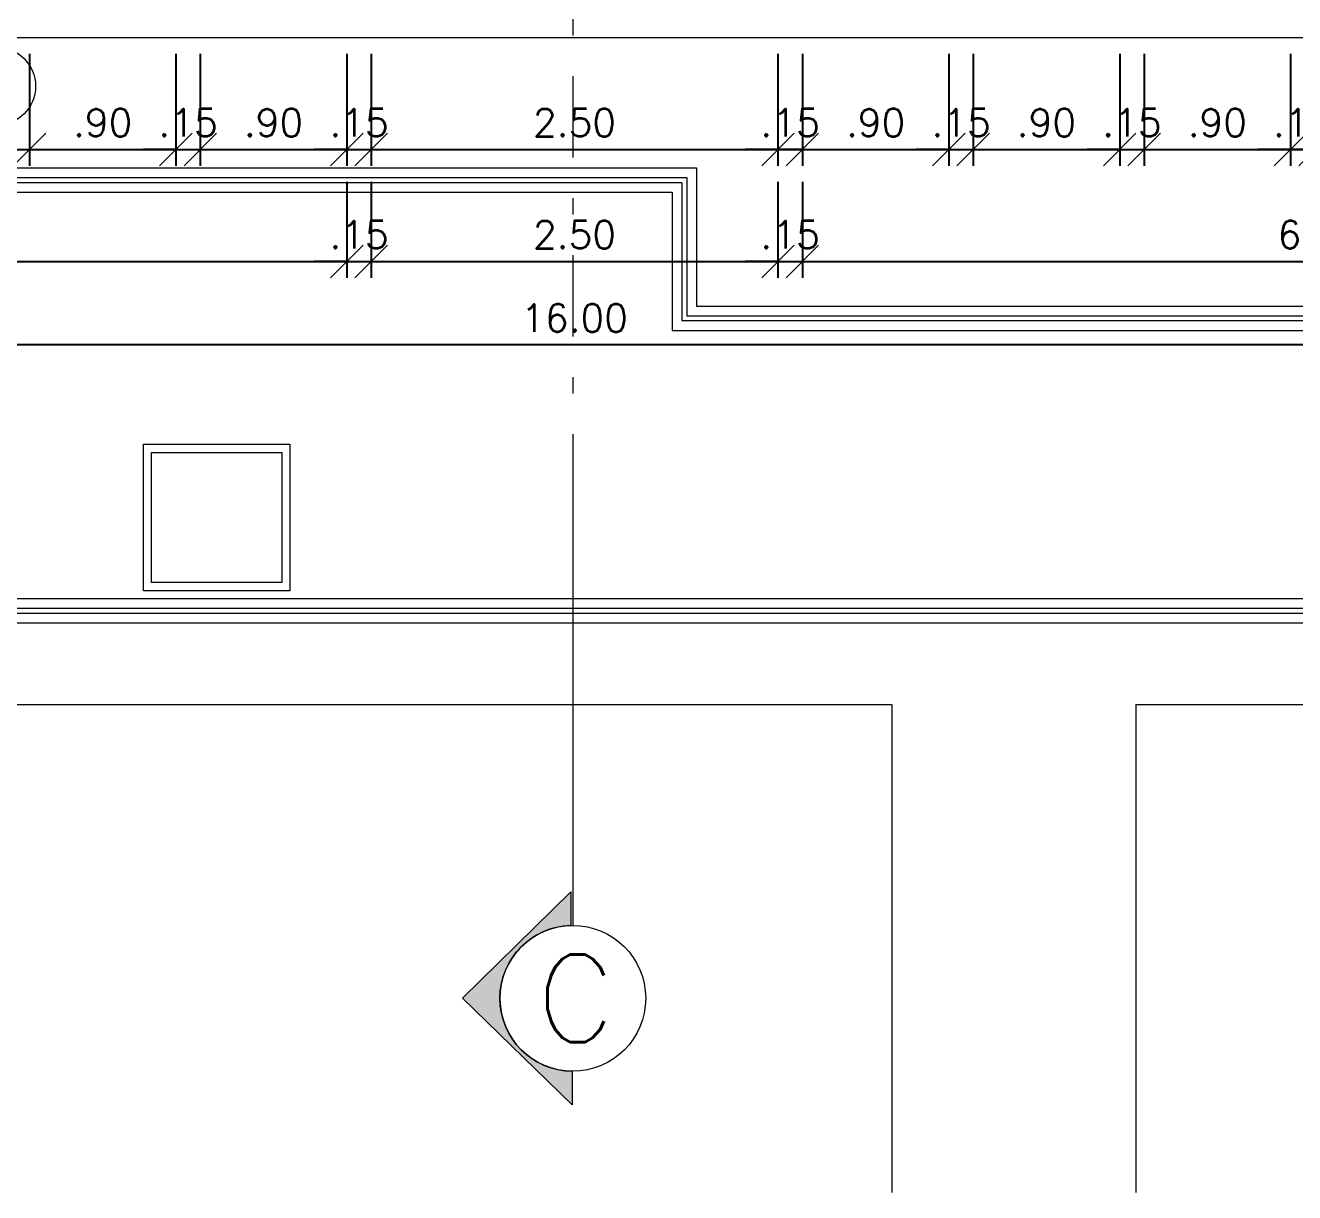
# Model space of a CAD drawing. Header units: millimetres. Extents: x 521 to 1055, y 261 to 520.
# Drawn here: x 604.94 to 612.74, y 367.15 to 374.32 of the extents above; entities that cross this region are included whole.
import ezdxf
from ezdxf.enums import TextEntityAlignment as Align

# ---------------------------------------------------------------- set-up
doc = ezdxf.new("R2010")
doc.units = ezdxf.units.MM
doc.linetypes.add('CONTINU', pattern=[0])
doc.linetypes.add('DASHDOTX2', pattern=[2, 1, -0.5, 0, -0.5])
doc.layers.add('0.1', color=8, linetype='Continuous', lineweight=13)
doc.styles.add('ROMANS', font='romans')
doc.dimstyles.new('Fares Eng - 50', dxfattribs={"dimscale": 2, "dimtxt": 0.085, "dimasz": 0.1, "dimexe": 0.05, "dimexo": 0.05, "dimgap": 0.04, "dimtad": 1, "dimzin": 4, "dimdsep": 46, "dimtxsty": 'ROMANS', "dimblk1": 'OBLIQUE', "dimblk2": 'OBLIQUE', "dimsah": 1, "dimcen": 0.05, "dimdle": 0.05, "dimclrd": 8, "dimclre": 8, "dimclrt": 8, "dimaunit": 1, "dimadec": 0, "dimazin": 0, "dimtfac": 1, "dimtix": 1, "dimtmove": 2, "dimatfit": 0, "dimldrblk": 'OPEN90', "dimfxl": 1, "dimtolj": 1, "dimtzin": 0, "dimarcsym": 0})

# ---------------------------------------------------------------- blocks, each defined once
blk = doc.blocks.new('_OBLIQUE')
at = {"color": 0, "linetype": 'ByBlock'}
blk.add_line((-0.5, -0.5), (0.5, 0.5), dxfattribs=at)
blk = doc.blocks.new('*D727')
at = {"layer": '0.1', "color": 8, "linetype": 'CONTINU', "lineweight": -2, "transparency": 16777216}
for p, q in [((604.9614, 374.1465), (604.9614, 373.4588)), ((605.8614, 374.1465), (605.8614, 373.4588)), ((604.8614, 373.5588), (605.9614, 373.5588))]:
    blk.add_line(p, q, dxfattribs=at)
at = {"layer": 'DEFPOINTS', "color": 0, "linetype": 'CONTINU', "lineweight": -2, "transparency": 16777216}
for p in [(604.9614, 374.2465), (605.8614, 374.2465), (605.8614, 373.5588)]:
    blk.add_point(p, dxfattribs=at)
at = {"layer": '0.1', "color": 8, "linetype": 'CONTINU', "lineweight": -2, "transparency": 16777216, "xscale": 0.2, "yscale": 0.2, "zscale": 0.2, "rotation": 180}
blk.add_blockref('_OBLIQUE', (604.9614, 373.5588), dxfattribs=at)
at = {"layer": '0.1', "color": 8, "linetype": 'CONTINU', "lineweight": -2, "transparency": 16777216, "xscale": 0.2, "yscale": 0.2, "zscale": 0.2}
blk.add_blockref('_OBLIQUE', (605.8614, 373.5588), dxfattribs=at)
at = {"layer": '0.1', "color": 8, "linetype": 'CONTINU', "transparency": 16777216, "insert": (605.4114, 373.7238), "char_height": 0.17, "attachment_point": 5, "style": 'ROMANS'}
blk.add_mtext('\\A1;.90', dxfattribs=at)
blk = doc.blocks.new('_Open90')
at = {"color": 0, "linetype": 'ByBlock', "lineweight": -2}
for p, q in [((-0.5, 0.5), (0, 0)), ((0, 0), (-1, 0)), ((0, 0), (-0.5, -0.5))]:
    blk.add_line(p, q, dxfattribs=at)
blk = doc.blocks.new('*D728')
at = {"layer": '0.1', "color": 8, "linetype": 'CONTINU', "lineweight": -2, "transparency": 16777216}
for p, q in [((605.8614, 374.1465), (605.8614, 373.4588)), ((606.0114, 374.1465), (606.0114, 373.4588)), ((605.8614, 373.5588), (605.6614, 373.5588)), ((605.8614, 373.5588), (606.0114, 373.5588)), ((606.0114, 373.5588), (606.2114, 373.5588))]:
    blk.add_line(p, q, dxfattribs=at)
at = {"layer": 'DEFPOINTS', "color": 0, "linetype": 'CONTINU', "lineweight": -2, "transparency": 16777216}
for p in [(605.8614, 374.2465), (606.0114, 374.2465), (606.0114, 373.5588)]:
    blk.add_point(p, dxfattribs=at)
at = {"layer": '0.1', "color": 8, "linetype": 'CONTINU', "lineweight": -2, "transparency": 16777216, "xscale": 0.2, "yscale": 0.2, "zscale": 0.2}
blk.add_blockref('_OBLIQUE', (605.8614, 373.5588), dxfattribs=at)
at = {"layer": '0.1', "color": 8, "linetype": 'CONTINU', "lineweight": -2, "transparency": 16777216, "xscale": 0.2, "yscale": 0.2, "zscale": 0.2, "rotation": 180}
blk.add_blockref('_OBLIQUE', (606.0114, 373.5588), dxfattribs=at)
at = {"layer": '0.1', "color": 8, "linetype": 'CONTINU', "transparency": 16777216, "insert": (605.9364, 373.7238), "char_height": 0.17, "attachment_point": 5, "style": 'ROMANS'}
blk.add_mtext('\\A1;.15', dxfattribs=at)
blk = doc.blocks.new('*D729')
at = {"layer": '0.1', "color": 8, "linetype": 'CONTINU', "lineweight": -2, "transparency": 16777216}
for p, q in [((606.0114, 374.1465), (606.0114, 373.4588)), ((606.9114, 374.1465), (606.9114, 373.4588)), ((605.9114, 373.5588), (607.0114, 373.5588))]:
    blk.add_line(p, q, dxfattribs=at)
at = {"layer": 'DEFPOINTS', "color": 0, "linetype": 'CONTINU', "lineweight": -2, "transparency": 16777216}
for p in [(606.0114, 374.2465), (606.9114, 374.2465), (606.9114, 373.5588)]:
    blk.add_point(p, dxfattribs=at)
at = {"layer": '0.1', "color": 8, "linetype": 'CONTINU', "lineweight": -2, "transparency": 16777216, "xscale": 0.2, "yscale": 0.2, "zscale": 0.2, "rotation": 180}
blk.add_blockref('_OBLIQUE', (606.0114, 373.5588), dxfattribs=at)
at = {"layer": '0.1', "color": 8, "linetype": 'CONTINU', "lineweight": -2, "transparency": 16777216, "xscale": 0.2, "yscale": 0.2, "zscale": 0.2}
blk.add_blockref('_OBLIQUE', (606.9114, 373.5588), dxfattribs=at)
at = {"layer": '0.1', "color": 8, "linetype": 'CONTINU', "transparency": 16777216, "insert": (606.4614, 373.7238), "char_height": 0.17, "attachment_point": 5, "style": 'ROMANS'}
blk.add_mtext('\\A1;.90', dxfattribs=at)
blk = doc.blocks.new('*D730')
at = {"layer": '0.1', "color": 8, "linetype": 'CONTINU', "lineweight": -2, "transparency": 16777216}
for p, q in [((606.9114, 374.1465), (606.9114, 373.4588)), ((607.0614, 374.1465), (607.0614, 373.4588)), ((606.9114, 373.5588), (606.7114, 373.5588)), ((606.9114, 373.5588), (607.0614, 373.5588)), ((607.0614, 373.5588), (607.2614, 373.5588))]:
    blk.add_line(p, q, dxfattribs=at)
at = {"layer": 'DEFPOINTS', "color": 0, "linetype": 'CONTINU', "lineweight": -2, "transparency": 16777216}
for p in [(606.9114, 374.2465), (607.0614, 374.2465), (607.0614, 373.5588)]:
    blk.add_point(p, dxfattribs=at)
at = {"layer": '0.1', "color": 8, "linetype": 'CONTINU', "lineweight": -2, "transparency": 16777216, "xscale": 0.2, "yscale": 0.2, "zscale": 0.2}
blk.add_blockref('_OBLIQUE', (606.9114, 373.5588), dxfattribs=at)
at = {"layer": '0.1', "color": 8, "linetype": 'CONTINU', "lineweight": -2, "transparency": 16777216, "xscale": 0.2, "yscale": 0.2, "zscale": 0.2, "rotation": 180}
blk.add_blockref('_OBLIQUE', (607.0614, 373.5588), dxfattribs=at)
at = {"layer": '0.1', "color": 8, "linetype": 'CONTINU', "transparency": 16777216, "insert": (606.9864, 373.7238), "char_height": 0.17, "attachment_point": 5, "style": 'ROMANS'}
blk.add_mtext('\\A1;.15', dxfattribs=at)
blk = doc.blocks.new('*D731')
at = {"layer": '0.1', "color": 8, "linetype": 'CONTINU', "lineweight": -2, "transparency": 16777216}
for p, q in [((607.0614, 374.1465), (607.0614, 373.4588)), ((609.5614, 374.1465), (609.5614, 373.4588)), ((606.9614, 373.5588), (609.6614, 373.5588))]:
    blk.add_line(p, q, dxfattribs=at)
at = {"layer": 'DEFPOINTS', "color": 0, "linetype": 'CONTINU', "lineweight": -2, "transparency": 16777216}
for p in [(607.0614, 374.2465), (609.5614, 374.2465), (609.5614, 373.5588)]:
    blk.add_point(p, dxfattribs=at)
at = {"layer": '0.1', "color": 8, "linetype": 'CONTINU', "lineweight": -2, "transparency": 16777216, "xscale": 0.2, "yscale": 0.2, "zscale": 0.2, "rotation": 180}
blk.add_blockref('_OBLIQUE', (607.0614, 373.5588), dxfattribs=at)
at = {"layer": '0.1', "color": 8, "linetype": 'CONTINU', "lineweight": -2, "transparency": 16777216, "xscale": 0.2, "yscale": 0.2, "zscale": 0.2}
blk.add_blockref('_OBLIQUE', (609.5614, 373.5588), dxfattribs=at)
at = {"layer": '0.1', "color": 8, "linetype": 'CONTINU', "transparency": 16777216, "insert": (608.3114, 373.7238), "char_height": 0.17, "attachment_point": 5, "style": 'ROMANS'}
blk.add_mtext('\\A1;2.50', dxfattribs=at)
blk = doc.blocks.new('*D732')
at = {"layer": '0.1', "color": 8, "linetype": 'CONTINU', "lineweight": -2, "transparency": 16777216}
for p, q in [((609.5614, 374.1465), (609.5614, 373.4588)), ((609.7114, 374.1465), (609.7114, 373.4588)), ((609.5614, 373.5588), (609.3614, 373.5588)), ((609.7114, 373.5588), (609.5614, 373.5588)), ((609.7114, 373.5588), (609.9114, 373.5588))]:
    blk.add_line(p, q, dxfattribs=at)
at = {"layer": 'DEFPOINTS', "color": 0, "linetype": 'CONTINU', "lineweight": -2, "transparency": 16777216}
for p in [(609.5614, 374.2465), (609.7114, 374.2465), (609.5614, 373.5588)]:
    blk.add_point(p, dxfattribs=at)
at = {"layer": '0.1', "color": 8, "linetype": 'CONTINU', "lineweight": -2, "transparency": 16777216, "xscale": 0.2, "yscale": 0.2, "zscale": 0.2}
blk.add_blockref('_OBLIQUE', (609.5614, 373.5588), dxfattribs=at)
at = {"layer": '0.1', "color": 8, "linetype": 'CONTINU', "lineweight": -2, "transparency": 16777216, "xscale": 0.2, "yscale": 0.2, "zscale": 0.2, "rotation": 180}
blk.add_blockref('_OBLIQUE', (609.7114, 373.5588), dxfattribs=at)
at = {"layer": '0.1', "color": 8, "linetype": 'CONTINU', "transparency": 16777216, "insert": (609.6364, 373.7238), "char_height": 0.17, "attachment_point": 5, "style": 'ROMANS'}
blk.add_mtext('\\A1;.15', dxfattribs=at)
blk = doc.blocks.new('*D733')
at = {"layer": '0.1', "color": 8, "linetype": 'CONTINU', "lineweight": -2, "transparency": 16777216}
for p, q in [((612.7114, 374.1465), (612.7114, 373.4588)), ((612.8614, 374.1465), (612.8614, 373.4588)), ((612.7114, 373.5588), (612.5114, 373.5588)), ((612.8614, 373.5588), (612.7114, 373.5588)), ((612.8614, 373.5588), (613.0614, 373.5588))]:
    blk.add_line(p, q, dxfattribs=at)
at = {"layer": 'DEFPOINTS', "color": 0, "linetype": 'CONTINU', "lineweight": -2, "transparency": 16777216}
for p in [(612.7114, 374.2465), (612.8614, 374.2465), (612.7114, 373.5588)]:
    blk.add_point(p, dxfattribs=at)
at = {"layer": '0.1', "color": 8, "linetype": 'CONTINU', "lineweight": -2, "transparency": 16777216, "xscale": 0.2, "yscale": 0.2, "zscale": 0.2}
blk.add_blockref('_OBLIQUE', (612.7114, 373.5588), dxfattribs=at)
at = {"layer": '0.1', "color": 8, "linetype": 'CONTINU', "lineweight": -2, "transparency": 16777216, "xscale": 0.2, "yscale": 0.2, "zscale": 0.2, "rotation": 180}
blk.add_blockref('_OBLIQUE', (612.8614, 373.5588), dxfattribs=at)
at = {"layer": '0.1', "color": 8, "linetype": 'CONTINU', "transparency": 16777216, "insert": (612.7864, 373.7238), "char_height": 0.17, "attachment_point": 5, "style": 'ROMANS'}
blk.add_mtext('\\A1;.15', dxfattribs=at)
blk = doc.blocks.new('*D736')
at = {"layer": '0.1', "color": 8, "linetype": 'CONTINU', "lineweight": -2, "transparency": 16777216}
for p, q in [((600.5614, 373.3588), (600.5614, 372.77)), ((606.9114, 373.3588), (606.9114, 372.77)), ((600.4614, 372.87), (607.0114, 372.87))]:
    blk.add_line(p, q, dxfattribs=at)
at = {"layer": 'DEFPOINTS', "color": 0, "linetype": 'CONTINU', "lineweight": -2, "transparency": 16777216}
for p in [(600.5614, 373.4588), (606.9114, 373.4588), (606.9114, 372.87)]:
    blk.add_point(p, dxfattribs=at)
at = {"layer": '0.1', "color": 8, "linetype": 'CONTINU', "lineweight": -2, "transparency": 16777216, "xscale": 0.2, "yscale": 0.2, "zscale": 0.2, "rotation": 180}
blk.add_blockref('_OBLIQUE', (600.5614, 372.87), dxfattribs=at)
at = {"layer": '0.1', "color": 8, "linetype": 'CONTINU', "lineweight": -2, "transparency": 16777216, "xscale": 0.2, "yscale": 0.2, "zscale": 0.2}
blk.add_blockref('_OBLIQUE', (606.9114, 372.87), dxfattribs=at)
at = {"layer": '0.1', "color": 8, "linetype": 'CONTINU', "transparency": 16777216, "insert": (604.4719, 373.07), "char_height": 0.17, "attachment_point": 5, "style": 'ROMANS'}
blk.add_mtext('\\A1;6.35', dxfattribs=at)
blk = doc.blocks.new('*D738')
at = {"layer": '0.1', "color": 8, "linetype": 'CONTINU', "lineweight": -2, "transparency": 16777216}
for p, q in [((606.9114, 373.3588), (606.9114, 372.77)), ((607.0614, 373.3588), (607.0614, 372.77)), ((606.9114, 372.87), (606.7114, 372.87)), ((606.9114, 372.87), (607.0614, 372.87)), ((607.0614, 372.87), (607.2614, 372.87))]:
    blk.add_line(p, q, dxfattribs=at)
at = {"layer": 'DEFPOINTS', "color": 0, "linetype": 'CONTINU', "lineweight": -2, "transparency": 16777216}
for p in [(606.9114, 373.4588), (607.0614, 373.4588), (607.0614, 372.87)]:
    blk.add_point(p, dxfattribs=at)
at = {"layer": '0.1', "color": 8, "linetype": 'CONTINU', "lineweight": -2, "transparency": 16777216, "xscale": 0.2, "yscale": 0.2, "zscale": 0.2}
blk.add_blockref('_OBLIQUE', (606.9114, 372.87), dxfattribs=at)
at = {"layer": '0.1', "color": 8, "linetype": 'CONTINU', "lineweight": -2, "transparency": 16777216, "xscale": 0.2, "yscale": 0.2, "zscale": 0.2, "rotation": 180}
blk.add_blockref('_OBLIQUE', (607.0614, 372.87), dxfattribs=at)
at = {"layer": '0.1', "color": 8, "linetype": 'CONTINU', "transparency": 16777216, "insert": (606.9864, 373.035), "char_height": 0.17, "attachment_point": 5, "style": 'ROMANS'}
blk.add_mtext('\\A1;.15', dxfattribs=at)
blk = doc.blocks.new('*D739')
at = {"layer": '0.1', "color": 8, "linetype": 'CONTINU', "lineweight": -2, "transparency": 16777216}
for p, q in [((607.0614, 373.3588), (607.0614, 372.77)), ((609.5614, 373.3588), (609.5614, 372.77)), ((606.9614, 372.87), (609.6614, 372.87))]:
    blk.add_line(p, q, dxfattribs=at)
at = {"layer": 'DEFPOINTS', "color": 0, "linetype": 'CONTINU', "lineweight": -2, "transparency": 16777216}
for p in [(607.0614, 373.4588), (609.5614, 373.4588), (609.5614, 372.87)]:
    blk.add_point(p, dxfattribs=at)
at = {"layer": '0.1', "color": 8, "linetype": 'CONTINU', "lineweight": -2, "transparency": 16777216, "xscale": 0.2, "yscale": 0.2, "zscale": 0.2, "rotation": 180}
blk.add_blockref('_OBLIQUE', (607.0614, 372.87), dxfattribs=at)
at = {"layer": '0.1', "color": 8, "linetype": 'CONTINU', "lineweight": -2, "transparency": 16777216, "xscale": 0.2, "yscale": 0.2, "zscale": 0.2}
blk.add_blockref('_OBLIQUE', (609.5614, 372.87), dxfattribs=at)
at = {"layer": '0.1', "color": 8, "linetype": 'CONTINU', "transparency": 16777216, "insert": (608.3114, 373.035), "char_height": 0.17, "attachment_point": 5, "style": 'ROMANS'}
blk.add_mtext('\\A1;2.50', dxfattribs=at)
blk = doc.blocks.new('*D740')
at = {"layer": '0.1', "color": 8, "linetype": 'CONTINU', "lineweight": -2, "transparency": 16777216}
for p, q in [((609.5614, 373.3588), (609.5614, 372.77)), ((609.7114, 373.3588), (609.7114, 372.77)), ((609.5614, 372.87), (609.3614, 372.87)), ((609.5614, 372.87), (609.7114, 372.87)), ((609.7114, 372.87), (609.9114, 372.87))]:
    blk.add_line(p, q, dxfattribs=at)
at = {"layer": 'DEFPOINTS', "color": 0, "linetype": 'CONTINU', "lineweight": -2, "transparency": 16777216}
for p in [(609.5614, 373.4588), (609.7114, 373.4588), (609.7114, 372.87)]:
    blk.add_point(p, dxfattribs=at)
at = {"layer": '0.1', "color": 8, "linetype": 'CONTINU', "lineweight": -2, "transparency": 16777216, "xscale": 0.2, "yscale": 0.2, "zscale": 0.2}
blk.add_blockref('_OBLIQUE', (609.5614, 372.87), dxfattribs=at)
at = {"layer": '0.1', "color": 8, "linetype": 'CONTINU', "lineweight": -2, "transparency": 16777216, "xscale": 0.2, "yscale": 0.2, "zscale": 0.2, "rotation": 180}
blk.add_blockref('_OBLIQUE', (609.7114, 372.87), dxfattribs=at)
at = {"layer": '0.1', "color": 8, "linetype": 'CONTINU', "transparency": 16777216, "insert": (609.6364, 373.035), "char_height": 0.17, "attachment_point": 5, "style": 'ROMANS'}
blk.add_mtext('\\A1;.15', dxfattribs=at)
blk = doc.blocks.new('*D741')
at = {"layer": '0.1', "color": 8, "linetype": 'CONTINU', "lineweight": -2, "transparency": 16777216}
for p, q in [((609.7114, 373.3588), (609.7114, 372.77)), ((616.0614, 373.3588), (616.0614, 372.77)), ((609.6114, 372.87), (616.1614, 372.87))]:
    blk.add_line(p, q, dxfattribs=at)
at = {"layer": 'DEFPOINTS', "color": 0, "linetype": 'CONTINU', "lineweight": -2, "transparency": 16777216}
for p in [(609.7114, 373.4588), (616.0614, 373.4588), (616.0614, 372.87)]:
    blk.add_point(p, dxfattribs=at)
at = {"layer": '0.1', "color": 8, "linetype": 'CONTINU', "lineweight": -2, "transparency": 16777216, "xscale": 0.2, "yscale": 0.2, "zscale": 0.2, "rotation": 180}
blk.add_blockref('_OBLIQUE', (609.7114, 372.87), dxfattribs=at)
at = {"layer": '0.1', "color": 8, "linetype": 'CONTINU', "lineweight": -2, "transparency": 16777216, "xscale": 0.2, "yscale": 0.2, "zscale": 0.2}
blk.add_blockref('_OBLIQUE', (616.0614, 372.87), dxfattribs=at)
at = {"layer": '0.1', "color": 8, "linetype": 'CONTINU', "transparency": 16777216, "insert": (612.8864, 373.035), "char_height": 0.17, "attachment_point": 5, "style": 'ROMANS'}
blk.add_mtext('\\A1;6.35', dxfattribs=at)
blk = doc.blocks.new('*D805')
at = {"layer": '0.1', "color": 8, "linetype": 'CONTINU', "lineweight": -2, "transparency": 16777216}
for p, q in [((600.3114, 372.67), (600.3114, 372.2574)), ((616.3114, 372.6715), (616.3114, 372.2574)), ((616.4114, 372.3574), (600.2114, 372.3574))]:
    blk.add_line(p, q, dxfattribs=at)
at = {"layer": 'DEFPOINTS', "color": 0, "linetype": 'CONTINU', "lineweight": -2, "transparency": 16777216}
for p in [(600.3114, 372.77), (616.3114, 372.7715), (600.3114, 372.3574)]:
    blk.add_point(p, dxfattribs=at)
at = {"layer": '0.1', "color": 8, "linetype": 'CONTINU', "lineweight": -2, "transparency": 16777216, "xscale": 0.2, "yscale": 0.2, "zscale": 0.2, "rotation": 180}
blk.add_blockref('_OBLIQUE', (600.3114, 372.3574), dxfattribs=at)
at = {"layer": '0.1', "color": 8, "linetype": 'CONTINU', "lineweight": -2, "transparency": 16777216, "xscale": 0.2, "yscale": 0.2, "zscale": 0.2}
blk.add_blockref('_OBLIQUE', (616.3114, 372.3574), dxfattribs=at)
at = {"layer": '0.1', "color": 8, "linetype": 'CONTINU', "transparency": 16777216, "insert": (608.3114, 372.5224), "char_height": 0.17, "attachment_point": 5, "style": 'ROMANS'}
blk.add_mtext('\\A1;16.00', dxfattribs=at)
blk = doc.blocks.new('*D791')
at = {"layer": '0.1', "color": 8, "linetype": 'CONTINU', "lineweight": -2, "transparency": 16777216}
for p, q in [((609.7114, 374.1465), (609.7114, 373.4588)), ((610.6114, 374.1465), (610.6114, 373.4588)), ((609.6114, 373.5588), (610.7114, 373.5588))]:
    blk.add_line(p, q, dxfattribs=at)
at = {"layer": 'DEFPOINTS', "color": 0, "linetype": 'CONTINU', "lineweight": -2, "transparency": 16777216}
for p in [(609.7114, 374.2465), (610.6114, 374.2465), (610.6114, 373.5588)]:
    blk.add_point(p, dxfattribs=at)
at = {"layer": '0.1', "color": 8, "linetype": 'CONTINU', "lineweight": -2, "transparency": 16777216, "xscale": 0.2, "yscale": 0.2, "zscale": 0.2, "rotation": 180}
blk.add_blockref('_OBLIQUE', (609.7114, 373.5588), dxfattribs=at)
at = {"layer": '0.1', "color": 8, "linetype": 'CONTINU', "lineweight": -2, "transparency": 16777216, "xscale": 0.2, "yscale": 0.2, "zscale": 0.2}
blk.add_blockref('_OBLIQUE', (610.6114, 373.5588), dxfattribs=at)
at = {"layer": '0.1', "color": 8, "linetype": 'CONTINU', "transparency": 16777216, "insert": (610.1614, 373.7238), "char_height": 0.17, "attachment_point": 5, "style": 'ROMANS'}
blk.add_mtext('\\A1;.90', dxfattribs=at)
blk = doc.blocks.new('*D792')
at = {"layer": '0.1', "color": 8, "linetype": 'CONTINU', "lineweight": -2, "transparency": 16777216}
for p, q in [((610.7614, 374.1465), (610.7614, 373.4588)), ((611.6614, 374.1465), (611.6614, 373.4588)), ((610.6614, 373.5588), (611.7614, 373.5588))]:
    blk.add_line(p, q, dxfattribs=at)
at = {"layer": 'DEFPOINTS', "color": 0, "linetype": 'CONTINU', "lineweight": -2, "transparency": 16777216}
for p in [(610.7614, 374.2465), (611.6614, 374.2465), (611.6614, 373.5588)]:
    blk.add_point(p, dxfattribs=at)
at = {"layer": '0.1', "color": 8, "linetype": 'CONTINU', "lineweight": -2, "transparency": 16777216, "xscale": 0.2, "yscale": 0.2, "zscale": 0.2, "rotation": 180}
blk.add_blockref('_OBLIQUE', (610.7614, 373.5588), dxfattribs=at)
at = {"layer": '0.1', "color": 8, "linetype": 'CONTINU', "lineweight": -2, "transparency": 16777216, "xscale": 0.2, "yscale": 0.2, "zscale": 0.2}
blk.add_blockref('_OBLIQUE', (611.6614, 373.5588), dxfattribs=at)
at = {"layer": '0.1', "color": 8, "linetype": 'CONTINU', "transparency": 16777216, "insert": (611.2114, 373.7238), "char_height": 0.17, "attachment_point": 5, "style": 'ROMANS'}
blk.add_mtext('\\A1;.90', dxfattribs=at)
blk = doc.blocks.new('*D793')
at = {"layer": '0.1', "color": 8, "linetype": 'CONTINU', "lineweight": -2, "transparency": 16777216}
for p, q in [((611.6614, 374.1465), (611.6614, 373.4588)), ((611.8114, 374.1465), (611.8114, 373.4588)), ((611.6614, 373.5588), (611.4614, 373.5588)), ((611.6614, 373.5588), (611.8114, 373.5588)), ((611.8114, 373.5588), (612.0114, 373.5588))]:
    blk.add_line(p, q, dxfattribs=at)
at = {"layer": 'DEFPOINTS', "color": 0, "linetype": 'CONTINU', "lineweight": -2, "transparency": 16777216}
for p in [(611.6614, 374.2465), (611.8114, 374.2465), (611.8114, 373.5588)]:
    blk.add_point(p, dxfattribs=at)
at = {"layer": '0.1', "color": 8, "linetype": 'CONTINU', "lineweight": -2, "transparency": 16777216, "xscale": 0.2, "yscale": 0.2, "zscale": 0.2}
blk.add_blockref('_OBLIQUE', (611.6614, 373.5588), dxfattribs=at)
at = {"layer": '0.1', "color": 8, "linetype": 'CONTINU', "lineweight": -2, "transparency": 16777216, "xscale": 0.2, "yscale": 0.2, "zscale": 0.2, "rotation": 180}
blk.add_blockref('_OBLIQUE', (611.8114, 373.5588), dxfattribs=at)
at = {"layer": '0.1', "color": 8, "linetype": 'CONTINU', "transparency": 16777216, "insert": (611.7364, 373.7238), "char_height": 0.17, "attachment_point": 5, "style": 'ROMANS'}
blk.add_mtext('\\A1;.15', dxfattribs=at)
blk = doc.blocks.new('*D794')
at = {"layer": '0.1', "color": 8, "linetype": 'CONTINU', "lineweight": -2, "transparency": 16777216}
for p, q in [((611.8114, 374.1465), (611.8114, 373.4588)), ((612.7114, 374.1465), (612.7114, 373.4588)), ((611.7114, 373.5588), (612.8114, 373.5588))]:
    blk.add_line(p, q, dxfattribs=at)
at = {"layer": 'DEFPOINTS', "color": 0, "linetype": 'CONTINU', "lineweight": -2, "transparency": 16777216}
for p in [(611.8114, 374.2465), (612.7114, 374.2465), (612.7114, 373.5588)]:
    blk.add_point(p, dxfattribs=at)
at = {"layer": '0.1', "color": 8, "linetype": 'CONTINU', "lineweight": -2, "transparency": 16777216, "xscale": 0.2, "yscale": 0.2, "zscale": 0.2, "rotation": 180}
blk.add_blockref('_OBLIQUE', (611.8114, 373.5588), dxfattribs=at)
at = {"layer": '0.1', "color": 8, "linetype": 'CONTINU', "lineweight": -2, "transparency": 16777216, "xscale": 0.2, "yscale": 0.2, "zscale": 0.2}
blk.add_blockref('_OBLIQUE', (612.7114, 373.5588), dxfattribs=at)
at = {"layer": '0.1', "color": 8, "linetype": 'CONTINU', "transparency": 16777216, "insert": (612.2614, 373.7238), "char_height": 0.17, "attachment_point": 5, "style": 'ROMANS'}
blk.add_mtext('\\A1;.90', dxfattribs=at)
blk = doc.blocks.new('*D795')
at = {"layer": '0.1', "color": 8, "linetype": 'CONTINU', "lineweight": -2, "transparency": 16777216}
for p, q in [((610.6114, 374.1465), (610.6114, 373.4588)), ((610.7614, 374.1465), (610.7614, 373.4588)), ((610.6114, 373.5588), (610.4114, 373.5588)), ((610.6114, 373.5588), (610.7614, 373.5588)), ((610.7614, 373.5588), (610.9614, 373.5588))]:
    blk.add_line(p, q, dxfattribs=at)
at = {"layer": 'DEFPOINTS', "color": 0, "linetype": 'CONTINU', "lineweight": -2, "transparency": 16777216}
for p in [(610.6114, 374.2465), (610.7614, 374.2465), (610.7614, 373.5588)]:
    blk.add_point(p, dxfattribs=at)
at = {"layer": '0.1', "color": 8, "linetype": 'CONTINU', "lineweight": -2, "transparency": 16777216, "xscale": 0.2, "yscale": 0.2, "zscale": 0.2}
blk.add_blockref('_OBLIQUE', (610.6114, 373.5588), dxfattribs=at)
at = {"layer": '0.1', "color": 8, "linetype": 'CONTINU', "lineweight": -2, "transparency": 16777216, "xscale": 0.2, "yscale": 0.2, "zscale": 0.2, "rotation": 180}
blk.add_blockref('_OBLIQUE', (610.7614, 373.5588), dxfattribs=at)
at = {"layer": '0.1', "color": 8, "linetype": 'CONTINU', "transparency": 16777216, "insert": (610.6864, 373.7238), "char_height": 0.17, "attachment_point": 5, "style": 'ROMANS'}
blk.add_mtext('\\A1;.15', dxfattribs=at)
blk = doc.blocks.new('Cor-4A')
h = blk.add_hatch(color=1)
edge = h.paths.add_edge_path()
edge.add_line((-0.000046, -0.007316), (-0.007572, 0))
edge.add_line((-0.007572, 0), (-0.000141, 0.007314))
edge.add_line((-0.000141, 0.007314), (-0.000141, 0.004997))
edge.add_arc((0.000001, 0), 0.004999, 91.62163, 269.46796)
edge.add_line((-0.000046, -0.004999), (-0.000046, -0.007316))
at = {"linetype": 'DASHDOTX2'}
blk.add_line((0, 0.037351), (0, 0.004998), dxfattribs=at)
at = {"color": 1}
blk.add_lwpolyline([(-0.000046, -0.007316), (-0.007572, 0), (-0.000141, 0.007314), (-0.000141, 0.004997, 0.98138), (-0.000046, -0.004999)], format="xyb", close=True, dxfattribs=at)
blk.add_circle((0, 0), 0.004998, dxfattribs=at)
at = {"color": 3, "style": 'ROMANS'}
blk.add_attdef('O', text='', height=0.006, rotation=90, dxfattribs=at).set_placement((0.000194, 0), align=Align.MIDDLE)

msp = doc.modelspace()

# ---------------------------------------------------------------- linework, layer by layer
at = {"layer": '0.1', "color": 8, "linetype": 'DASHDOTX2', "ltscale": 0.5}
msp.add_line((608.30064, 424.60892), (608.30064, 371.68747), dxfattribs=at)
at = {"layer": '0.1', "color": 7}
msp.add_line((604.66144, 374.24649), (616.31144, 374.24649), dxfattribs=at)
at = {"layer": '0.1', "color": 8}
for p, q in [((603.70434, 370.14649), (610.26144, 370.14649)), ((610.26144, 370.14649), (610.26144, 367.14649)), ((611.76144, 370.14649), (611.76144, 367.14649)), ((611.76144, 370.14649), (616.21144, 370.14649))]:
    msp.add_line(p, q, dxfattribs=at)
for points in [[(616.21144, 371.04649), (616.21144, 370.64649), (603.91144, 370.64649), (603.91144, 373.44649), (609.06144, 373.44649), (609.06144, 372.59649), (612.96144, 372.59649), (612.96144, 374.24649), (612.96144, 374.24649)], [(616.15144, 371.04649), (616.15144, 370.70649), (603.97144, 370.70649), (603.97144, 373.38649), (609.00144, 373.38649), (609.00144, 372.53649), (613.02144, 372.53649), (613.02144, 374.18649), (616.06144, 374.18649)], [(616.12144, 371.04649), (616.12144, 370.73649), (604.00144, 370.73649), (604.00144, 373.35649), (608.97144, 373.35649), (608.97144, 372.50649), (613.05144, 372.50649), (613.05144, 374.15649), (616.06144, 374.15649)], [(616.06144, 371.04649), (616.06144, 370.79649), (604.06144, 370.79649), (604.06144, 373.29649), (608.91144, 373.29649), (608.91144, 372.44649), (613.11144, 372.44649), (613.11144, 374.09649), (616.06144, 374.09649)]]:
    msp.add_lwpolyline(points, dxfattribs=at)
for points in [[(605.66144, 371.74649), (606.56144, 371.74649), (606.56144, 370.84649), (605.66144, 370.84649)], [(605.71144, 371.69649), (606.51144, 371.69649), (606.51144, 370.89649), (605.71144, 370.89649)]]:
    msp.add_lwpolyline(points, close=True, dxfattribs=at)
msp.add_circle((604.75933, 373.94757), 0.23964, dxfattribs=at)

# ---------------------------------------------------------------- block references
ref = msp.add_blockref('Cor-4A', (608.30064, 368.34081), dxfattribs=dict(at, xscale=89.59999999999991, yscale=89.59999999999991, zscale=89.59999999999991))
ref.add_attrib('O', 'C', dxfattribs={"layer": '0', "color": 3, "height": 0.5376, "style": 'ROMANS'}).set_placement((608.31803, 368.34081), align=Align.MIDDLE)

# ---------------------------------------------------------------- dimensions: what is measured, and where the dimension line sits
at = {"layer": '0.1', "color": 8, "linetype": 'CONTINU'}
for base, p1, p2, picture, middle in [((605.86144, 373.55885), (604.96144, 374.24649), (605.86144, 374.24649), '*D727', (605.41144, 373.72385)), ((606.01144, 373.55885), (605.86144, 374.24649), (606.01144, 374.24649), '*D728', (605.93644, 373.72385)), ((606.91144, 373.55885), (606.01144, 374.24649), (606.91144, 374.24649), '*D729', (606.46144, 373.72385)), ((607.06144, 373.55885), (606.91144, 374.24649), (607.06144, 374.24649), '*D730', (606.98644, 373.72385)), ((609.56144, 373.55885), (607.06144, 374.24649), (609.56144, 374.24649), '*D731', (608.31144, 373.72385)), ((609.56144, 373.55885), (609.71144, 374.24649), (609.56144, 374.24649), '*D732', (609.63644, 373.72385)), ((610.61144, 373.55885), (609.71144, 374.24649), (610.61144, 374.24649), '*D791', (610.16144, 373.72385)), ((610.76144, 373.55885), (610.61144, 374.24649), (610.76144, 374.24649), '*D795', (610.68644, 373.72385)), ((611.66144, 373.55885), (610.76144, 374.24649), (611.66144, 374.24649), '*D792', (611.21144, 373.72385)), ((611.81144, 373.55885), (611.66144, 374.24649), (611.81144, 374.24649), '*D793', (611.73644, 373.72385)), ((612.71144, 373.55885), (611.81144, 374.24649), (612.71144, 374.24649), '*D794', (612.26144, 373.72385)), ((612.71144, 373.55885), (612.86144, 374.24649), (612.71144, 374.24649), '*D733', (612.78644, 373.72385)), ((607.06144, 372.86999), (606.91144, 373.45885), (607.06144, 373.45885), '*D738', (606.98644, 373.03499)), ((609.56144, 372.86999), (607.06144, 373.45885), (609.56144, 373.45885), '*D739', (608.31144, 373.03499)), ((609.71144, 372.86999), (609.56144, 373.45885), (609.71144, 373.45885), '*D740', (609.63644, 373.03499)), ((616.06144, 372.86999), (609.71144, 373.45885), (616.06144, 373.45885), '*D741', (612.88644, 373.03499)), ((600.31144, 372.35743), (616.31144, 372.77149), (600.31144, 372.76999), '*D805', (608.31144, 372.52243))]:
    dim = msp.add_linear_dim(base=base, p1=p1, p2=p2, dimstyle='Fares Eng - 50', dxfattribs=at)
    dim.commit()
    dim.dimension.update_dxf_attribs({"geometry": picture, "text_midpoint": middle})
dim = msp.add_linear_dim(base=(606.91144, 372.86999), p1=(600.56144, 373.45885), p2=(606.91144, 373.45885), dimstyle='Fares Eng - 50', dxfattribs=at)
dim.commit()
dim.dimension.update_dxf_attribs({"geometry": '*D736', "text_midpoint": (604.47194, 373.06999), "dimtype": 160})

doc.saveas('drawing.dxf')
